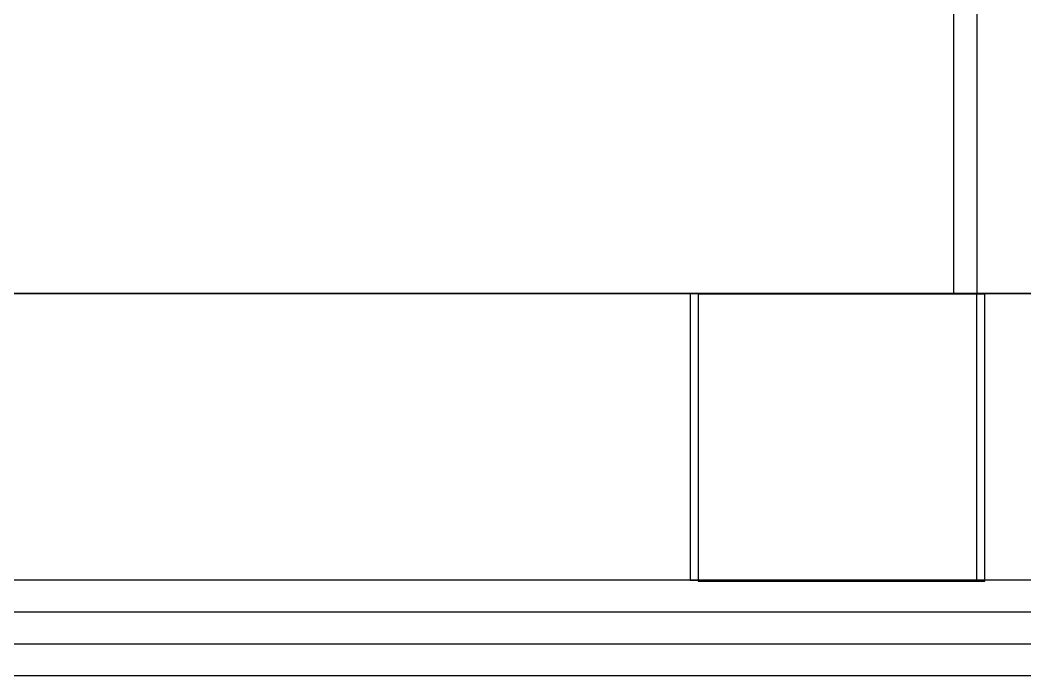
# Model space of a CAD drawing. Extents: x 539033 to 804858, y 468425 to 1263560.
# Drawn here: x 760401 to 762504, y 483939 to 485311 of the extents above; entities that cross this region are included whole.
import ezdxf

# ---------------------------------------------------------------- set-up
doc = ezdxf.new("R2010")
doc.units = 0
doc.header["$LTSCALE"] = 1000
doc.header["$MEASUREMENT"] = 0
doc.layers.get('0').update_dxf_attribs({"linetype": 'CONTINUOUS'})
for name, color, linetype in [('COLUMN', 9, 'CONTINUOUS'), ('WINDOW', 4, 'CONTINUOUS'), ('柱子', 7, 'CONTINUOUS')]:
    doc.layers.add(name, color=color, linetype=linetype)

# ---------------------------------------------------------------- blocks, each defined once
blk = doc.blocks.new('_FZHK')
blk.add_lwpolyline([(-0.5, -0.5), (0.5, -0.5), (0.5, 0.5), (-0.5, 0.5)], close=True)

msp = doc.modelspace()

# ---------------------------------------------------------------- linework, layer by layer
at = {"lineweight": 25, "ltscale": 100}
msp.add_line((770264.8, 484739.3), (690964.7, 484739.3), dxfattribs=at)
for points in [[(760355.3, 484739.3), (762355.3, 484739.3), (762355.3, 486739.3), (760355.3, 486739.3)], [(762403.9, 484739.3), (764403.9, 484739.3), (764403.9, 486739.3), (762403.9, 486739.3)]]:
    msp.add_lwpolyline(points, close=True, dxfattribs=at)
at = {"layer": 'WINDOW'}
for p, q in [((769803.9, 484139.3), (737803.9, 484139.3)), ((769803.9, 484072.7), (737803.9, 484072.7)), ((769803.9, 484006), (737803.9, 484006)), ((769803.9, 483939.3), (737803.9, 483939.3))]:
    msp.add_line(p, q, dxfattribs=at)

# ---------------------------------------------------------------- block references
at = {"layer": 'COLUMN', "xscale": 600, "yscale": 600, "zscale": 600}
for p in [(762103.9, 484439.3), (762103.9, 484439.3), (762120.2, 484437.7)]:
    msp.add_blockref('_FZHK', p, dxfattribs=at)
at = {"layer": '柱子', "xscale": 600, "yscale": 600, "zscale": 600}
msp.add_blockref('_FZHK', (762103.9, 484439.3), dxfattribs=at)
msp.add_blockref('_FZHK', (762103.9, 484439.3), dxfattribs=at)
msp.add_blockref('_FZHK', (762103.9, 484439.3), dxfattribs=at)
msp.add_blockref('_FZHK', (762103.9, 484439.3), dxfattribs=at)
msp.add_blockref('_FZHK', (762103.9, 484439.3), dxfattribs=at)
msp.add_blockref('_FZHK', (762103.9, 484439.3), dxfattribs=at)
msp.add_blockref('_FZHK', (762103.9, 484439.3), dxfattribs=at)
msp.add_blockref('_FZHK', (762103.9, 484439.3), dxfattribs=at)

doc.saveas('drawing.dxf')
